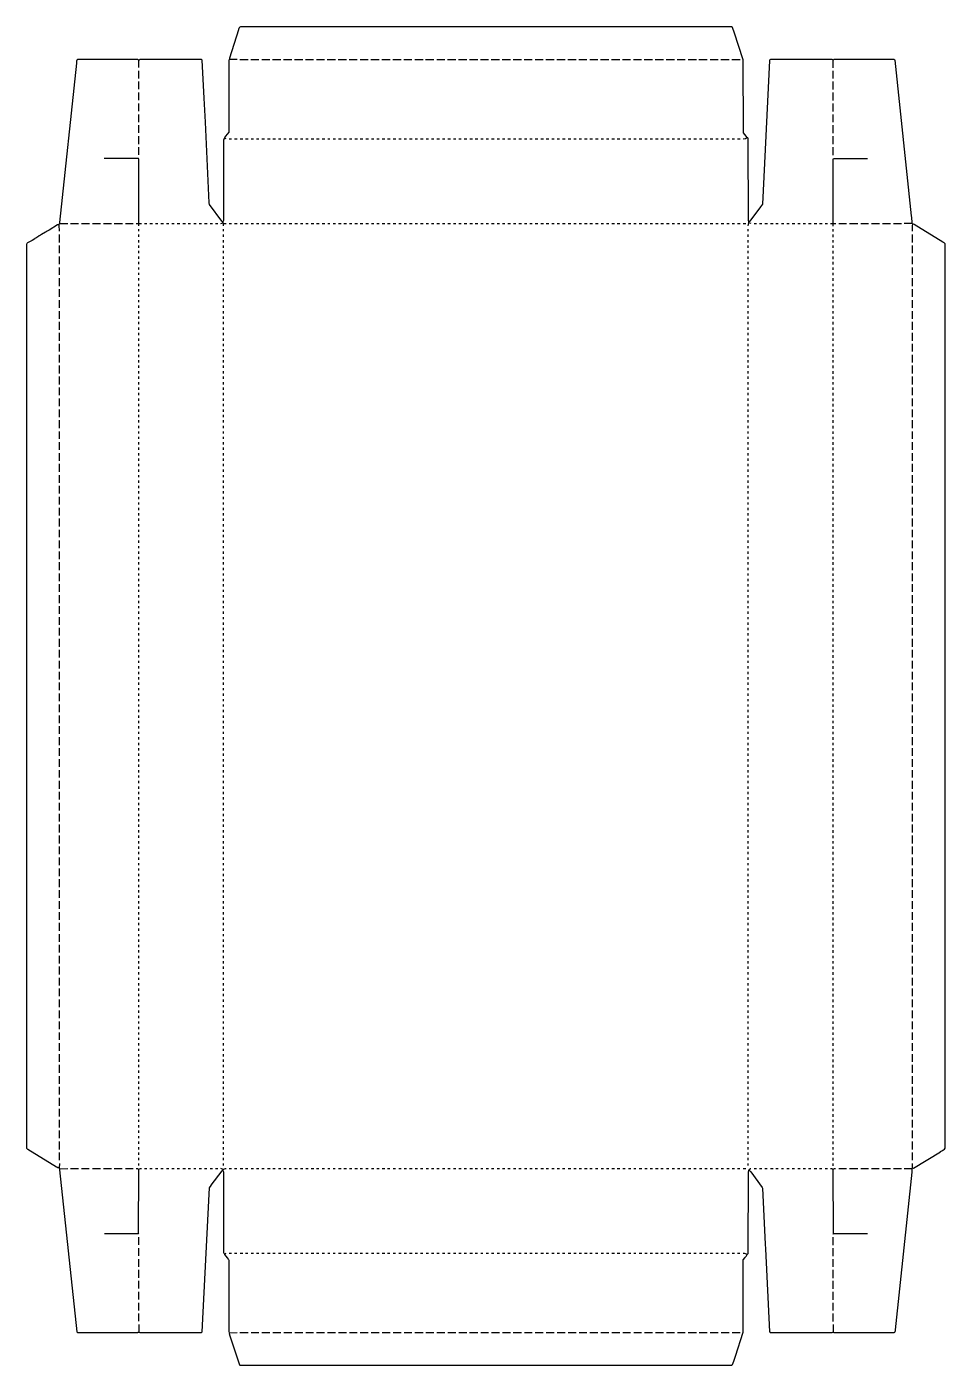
# Model space of a CAD drawing. Extents: x 810 to 8899, y 587 to 6420.
# Drawn here: x 810 to 4778, y 611 to 6397 of the extents above; entities that cross this region are included whole.
import ezdxf

# ---------------------------------------------------------------- set-up
doc = ezdxf.new("R2010")
doc.units = 0
doc.layers.get('0').update_dxf_attribs({"linetype": 'CONTINUOUS'})

msp = doc.modelspace()

# ---------------------------------------------------------------- linework, layer by layer
at = {"color": 7, "linetype": 'CONTINUOUS'}
for points in [[(3927, 5536), (3927.4, 5541.9), (3930, 5549), (3930, 5554), (3929.8, 5554.9), (3927.5, 5560), (3926.5, 5913, 0.203423), (3922, 5919), (3918.2, 5924.2), (3906.8, 5938.8), (3906, 5941), (3904.5, 6254), (3865.7, 6373.9), (3860.7, 6389.9, 0.198346), (3855, 6397), (1734, 6397, 0.339307), (1725.3, 6385.9), (1724.7, 6384.1), (1685.4, 6261.9), (1685, 6256), (1684.7, 6254.1), (1683.5, 6251), (1682.5, 5942), (1669, 5924), (1665.2, 5919.9, 0.138157), (1664, 5915, 0.07352), (1660.5, 5908), (1659.5, 5560), (1657, 5554)], [(1660, 5536), (1660, 5547), (1658, 5549), (1657, 5554), (1655, 5554), (1653, 5556), (1599.7, 5629.2), (1598.6, 5635.9), (1581.5, 5985), (1576.5, 6089), (1568, 6253), (1565, 6255), (1298, 6255), (1295, 6253), (1293, 6253), (1290, 6255), (1029, 6255, 0.193058), (1025.4, 6249), (1024.4, 6240), (952, 5551), (953, 5547)], [(4635, 5547), (4635.4, 5550.9), (4633.4, 5572), (4632.6, 5580), (4561.2, 6252.1), (4561, 6253), (4559.1, 6254.2), (4558, 6255), (4297, 6255), (4295.1, 6253.8), (4294, 6253, -0.120666), (4290, 6255), (4023, 6255, 0.261581), (4019.4, 6250.9), (3988.2, 5629.9), (3980, 5618), (3934, 5556, -0.245916), (3930, 5554)], [(950, 1464, -0.237712), (940.1, 1467.2), (938.9, 1467.8), (815, 1543), (810, 1548), (810, 5459, -0.164116), (821, 5467), (828.9, 5472.2, 0.113019), (833, 5475), (845, 5482, -0.120666), (849, 5484), (858.1, 5489.8, 0.118981), (861, 5492), (864, 5494, 0.129316), (869.1, 5496.8), (869.9, 5497.2, 0.113019), (874, 5500), (891, 5510), (892, 5511, 0.129316), (897.1, 5513.8), (897.9, 5514.2, 0.113019), (902, 5517, 0.129316), (907.1, 5519.8), (943.1, 5541.8, -0.152689), (949, 5543), (953, 5547), (987, 5547)], [(1649, 5547), (1652.1, 5547.8, -0.152689), (1658, 5549)], [(4637, 1464), (4641, 1463), (4757, 1534), (4758, 1535, 0.129316), (4763.1, 1537.8, 0.106696), (4778, 1549), (4778, 5458), (4777, 5460), (4774, 5463, -0.106157), (4768.1, 5466.2), (4643.2, 5542.2, 0.284086), (4638, 5543), (4635, 5546), (4635, 5547), (4601, 5547)], [(951, 1483), (950, 1464), (950, 1463), (953, 1460), (952, 1456), (1026, 755), (1029, 752), (1290, 752, -0.120666), (1294, 754)], [(1283, 1461, -0.225288), (1292, 1459), (1296, 1459), (1297.1, 1459.8, -0.174795), (1306, 1461)], [(1294, 787), (1294, 754, -0.120666), (1298, 752), (1565, 752), (1568.2, 755.9), (1597.5, 1350), (1599.4, 1377.9), (1606, 1388), (1607, 1390), (1654, 1452), (1655, 1453), (1657, 1453), (1658, 1457, -0.179421), (1672, 1461)], [(1657, 1453), (1657.2, 1452.1), (1659.5, 1447), (1660.5, 1099, 0.102074), (1663.8, 1092.8), (1664, 1092), (1664.6, 1089.3), (1675.2, 1075.2), (1679.8, 1069.8, -0.101582), (1682.5, 1065), (1683.5, 756, 0.09479), (1686, 751), (1685, 747), (1685.7, 744.9), (1686.3, 743.1), (1729, 612), (1731, 611), (3856, 611), (3859, 614), (3864.3, 628.9), (3871.3, 650.9), (3904.5, 754), (3905.5, 1066), (3913, 1077), (3915, 1079, 0.084061), (3922, 1089)], [(3905, 1095, -0.255372), (3921, 1089, 0.293339), (3926.5, 1094), (3927.5, 1447), (3928.2, 1448.9, 0.105047), (3930, 1454), (3930.8, 1457.6), (3937.1, 1460.8), (3938, 1461)], [(3930, 1454), (3931, 1454), (3938, 1447), (3987.6, 1378.8), (3988.3, 1377.1), (4000.5, 1135), (4001.5, 1114), (4019.4, 756), (4019.7, 754.9, 0.179961), (4023, 752), (4290, 752, -0.120666), (4294, 754)], [(4283, 1461, -0.225288), (4292, 1459), (4295, 1459), (4296.1, 1459.8, -0.169482), (4304, 1461)], [(4294, 787), (4294, 754), (4297, 752), (4558, 752, 0.25271), (4562.6, 764), (4634.6, 1446, 0.090049), (4635, 1461, 0.184026), (4637, 1464), (4636, 1483)], [(1664, 1092), (1666.1, 1092.8, -0.079845), (1672, 1095)]]:
    msp.add_lwpolyline(points, format="xyb", dxfattribs=at)
for points in [[(1294, 6221), (1294, 6253)], [(1719, 6255), (1685, 6256)], [(1730, 6255), (1766, 6255)], [(1778, 6255), (1813, 6255)], [(1825, 6255), (1860, 6255)], [(1872, 6255), (1907, 6255)], [(1919, 6255), (1955, 6255)], [(1967, 6255), (2002, 6255)], [(2014, 6255), (2049, 6255)], [(2061, 6255), (2096, 6255)], [(2108, 6255), (2144, 6255)], [(2156, 6255), (2191, 6255)], [(2203, 6255), (2238, 6255)], [(2250, 6255), (2285, 6255)], [(2297, 6255), (2333, 6255)], [(2344, 6255), (2380, 6255)], [(2392, 6255), (2427, 6255)], [(2439, 6255), (2474, 6255)], [(2486, 6255), (2522, 6255)], [(2533, 6255), (2569, 6255)], [(2581, 6255), (2616, 6255)], [(2628, 6255), (2663, 6255)], [(2675, 6255), (2711, 6255)], [(2722, 6255), (2758, 6255)], [(2770, 6255), (2805, 6255)], [(2817, 6255), (2852, 6255)], [(2864, 6255), (2900, 6255)], [(2911, 6255), (2947, 6255)], [(2959, 6255), (2994, 6255)], [(3006, 6255), (3041, 6255)], [(3053, 6255), (3088, 6255)], [(3100, 6255), (3136, 6255)], [(3148, 6255), (3183, 6255)], [(3195, 6255), (3230, 6255)], [(3242, 6255), (3277, 6255)], [(3289, 6255), (3325, 6255)], [(3336, 6255), (3372, 6255)], [(3384, 6255), (3419, 6255)], [(3431, 6255), (3466, 6255)], [(3478, 6255), (3514, 6255)], [(3525, 6255), (3561, 6255)], [(3573, 6255), (3608, 6255)], [(3620, 6255), (3655, 6255)], [(3667, 6255), (3703, 6255)], [(3714, 6255), (3750, 6255)], [(3762, 6255), (3797, 6255)], [(3809, 6255), (3844, 6255)], [(3856, 6255), (3892, 6255)], [(4294, 6220), (4294, 6253)], [(1294, 6174), (1294, 6207)], [(4294, 6173), (4294, 6207)], [(1294, 6127), (1294, 6160)], [(4294, 6126), (4294, 6160)], [(1294, 6079), (1294, 6113)], [(4294, 6078), (4294, 6113)], [(1294, 6032), (1294, 6066)], [(1294, 5985), (1294, 6018)], [(4294, 6031), (4294, 6066)], [(4294, 5984), (4294, 6018)], [(1294, 5938), (1294, 5971)], [(4294, 5937), (4294, 5971)], [(1294, 5890), (1294, 5924)], [(1672, 5913), (1664, 5915)], [(1684, 5913), (1695, 5913)], [(1708, 5913), (1719, 5913)], [(1732, 5913), (1743, 5913)], [(1755, 5913), (1766, 5913)], [(1779, 5913), (1790, 5913)], [(1803, 5913), (1813, 5913)], [(1826, 5913), (1837, 5913)], [(1850, 5913), (1861, 5913)], [(1873, 5913), (1884, 5913)], [(1897, 5913), (1908, 5913)], [(1921, 5913), (1931, 5913)], [(1944, 5913), (1955, 5913)], [(1968, 5913), (1979, 5913)], [(1992, 5913), (2002, 5913)], [(2015, 5913), (2026, 5913)], [(2039, 5913), (2050, 5913)], [(2062, 5913), (2073, 5913)], [(2086, 5913), (2097, 5913)], [(2110, 5913), (2120, 5913)], [(2133, 5913), (2144, 5913)], [(2157, 5913), (2168, 5913)], [(2180, 5913), (2191, 5913)], [(2204, 5913), (2215, 5913)], [(2228, 5913), (2239, 5913)], [(2251, 5913), (2262, 5913)], [(2275, 5913), (2286, 5913)], [(2299, 5913), (2309, 5913)], [(2322, 5913), (2333, 5913)], [(2346, 5913), (2357, 5913)], [(2369, 5913), (2380, 5913)], [(2393, 5913), (2404, 5913)], [(2417, 5913), (2427, 5913)], [(2440, 5913), (2451, 5913)], [(2464, 5913), (2475, 5913)], [(2488, 5913), (2498, 5913)], [(2511, 5913), (2522, 5913)], [(2535, 5913), (2546, 5913)], [(2558, 5913), (2569, 5913)], [(2582, 5913), (2593, 5913)], [(2606, 5913), (2616, 5913)], [(2629, 5913), (2640, 5913)], [(2653, 5913), (2664, 5913)], [(2676, 5913), (2687, 5913)], [(2700, 5913), (2711, 5913)], [(2724, 5913), (2735, 5913)], [(2747, 5913), (2758, 5913)], [(2771, 5913), (2782, 5913)], [(2795, 5913), (2805, 5913)], [(2818, 5913), (2829, 5913)], [(2842, 5913), (2853, 5913)], [(2865, 5913), (2876, 5913)], [(2889, 5913), (2900, 5913)], [(2913, 5913), (2923, 5913)], [(2936, 5913), (2947, 5913)], [(2960, 5913), (2971, 5913)], [(2984, 5913), (2994, 5913)], [(3007, 5913), (3018, 5913)], [(3031, 5913), (3042, 5913)], [(3054, 5913), (3065, 5913)], [(3078, 5913), (3089, 5913)], [(3102, 5913), (3112, 5913)], [(3125, 5913), (3136, 5913)], [(3149, 5913), (3160, 5913)], [(3173, 5913), (3183, 5913)], [(3196, 5913), (3207, 5913)], [(3220, 5913), (3231, 5913)], [(3243, 5913), (3254, 5913)], [(3267, 5913), (3278, 5913)], [(3291, 5913), (3301, 5913)], [(3314, 5913), (3325, 5913)], [(3338, 5913), (3349, 5913)], [(3361, 5913), (3372, 5913)], [(3385, 5913), (3396, 5913)], [(3409, 5913), (3420, 5913)], [(3432, 5913), (3443, 5913)], [(3456, 5913), (3467, 5913)], [(3480, 5913), (3490, 5913)], [(3503, 5913), (3514, 5913)], [(3527, 5913), (3538, 5913)], [(3550, 5913), (3561, 5913)], [(3574, 5913), (3585, 5913)], [(3598, 5913), (3608, 5913)], [(3621, 5913), (3632, 5913)], [(3645, 5913), (3656, 5913)], [(3669, 5913), (3679, 5913)], [(3692, 5913), (3703, 5913)], [(3716, 5913), (3727, 5913)], [(3739, 5913), (3750, 5913)], [(3763, 5913), (3774, 5913)], [(3787, 5913), (3797, 5913)], [(3810, 5913), (3821, 5913)], [(3834, 5913), (3845, 5913)], [(3857, 5913), (3868, 5913)], [(3881, 5913), (3892, 5913)], [(4294, 5889), (4294, 5924)], [(1294, 5843), (1294, 5877)], [(4294, 5842), (4294, 5877)], [(1294, 5536), (1294, 5547), (1293.5, 5824), (1292, 5827), (1145, 5827)], [(4294, 5535), (4294, 5547), (4294.5, 5824), (4296, 5827), (4442, 5827)], [(951, 5513), (950.5, 5539), (949, 5543)], [(951, 5465), (951, 5499)], [(999, 5547), (1034, 5547)], [(1047, 5547), (1081, 5547)], [(1094, 5547), (1128, 5547)], [(1141, 5547), (1176, 5547)], [(1188, 5547), (1223, 5547)], [(1236, 5547), (1270, 5547)], [(1283, 5547), (1294, 5547), (1306, 5547)], [(1294, 5513), (1294, 5522)], [(1294, 5489), (1294, 5499)], [(1318, 5547), (1329, 5547)], [(1342, 5547), (1353, 5547)], [(1366, 5547), (1376, 5547)], [(1389, 5547), (1400, 5547)], [(1413, 5547), (1424, 5547)], [(1436, 5547), (1447, 5547)], [(1460, 5547), (1471, 5547)], [(1484, 5547), (1495, 5547)], [(1507, 5547), (1518, 5547)], [(1531, 5547), (1542, 5547)], [(1555, 5547), (1565, 5547)], [(1578, 5547), (1589, 5547)], [(1602, 5547), (1613, 5547)], [(1625, 5547), (1636, 5547)], [(1660, 5547), (1672, 5547)], [(1660, 5513), (1660, 5522)], [(1660, 5489), (1660, 5499)], [(1684, 5547), (1695, 5547)], [(1708, 5547), (1719, 5547)], [(1732, 5547), (1743, 5547)], [(1755, 5547), (1766, 5547)], [(1779, 5547), (1790, 5547)], [(1803, 5547), (1813, 5547)], [(1826, 5547), (1837, 5547)], [(1850, 5547), (1861, 5547)], [(1873, 5547), (1884, 5547)], [(1897, 5547), (1908, 5547)], [(1921, 5547), (1931, 5547)], [(1944, 5547), (1955, 5547)], [(1968, 5547), (1979, 5547)], [(1992, 5547), (2002, 5547)], [(2015, 5547), (2026, 5547)], [(2039, 5547), (2050, 5547)], [(2062, 5547), (2073, 5547)], [(2086, 5547), (2097, 5547)], [(2110, 5547), (2120, 5547)], [(2133, 5547), (2144, 5547)], [(2157, 5547), (2168, 5547)], [(2180, 5547), (2191, 5547)], [(2204, 5547), (2215, 5547)], [(2228, 5547), (2239, 5547)], [(2251, 5547), (2262, 5547)], [(2275, 5547), (2286, 5547)], [(2299, 5547), (2309, 5547)], [(2322, 5547), (2333, 5547)], [(2346, 5547), (2357, 5547)], [(2369, 5547), (2380, 5547)], [(2393, 5547), (2404, 5547)], [(2417, 5547), (2427, 5547)], [(2440, 5547), (2451, 5547)], [(2464, 5547), (2475, 5547)], [(2488, 5547), (2498, 5547)], [(2511, 5547), (2522, 5547)], [(2535, 5547), (2546, 5547)], [(2558, 5547), (2569, 5547)], [(2582, 5547), (2593, 5547)], [(2606, 5547), (2616, 5547)], [(2629, 5547), (2640, 5547)], [(2653, 5547), (2664, 5547)], [(2676, 5547), (2687, 5547)], [(2700, 5547), (2711, 5547)], [(2724, 5547), (2735, 5547)], [(2747, 5547), (2758, 5547)], [(2771, 5547), (2782, 5547)], [(2795, 5547), (2805, 5547)], [(2818, 5547), (2829, 5547)], [(2842, 5547), (2853, 5547)], [(2865, 5547), (2876, 5547)], [(2889, 5547), (2900, 5547)], [(2913, 5547), (2923, 5547)], [(2936, 5547), (2947, 5547)], [(2960, 5547), (2971, 5547)], [(2984, 5547), (2994, 5547)], [(3007, 5547), (3018, 5547)], [(3031, 5547), (3042, 5547)], [(3054, 5547), (3065, 5547)], [(3078, 5547), (3089, 5547)], [(3102, 5547), (3112, 5547)], [(3125, 5547), (3136, 5547)], [(3149, 5547), (3160, 5547)], [(3173, 5547), (3183, 5547)], [(3196, 5547), (3207, 5547)], [(3220, 5547), (3231, 5547)], [(3243, 5547), (3254, 5547)], [(3267, 5547), (3278, 5547)], [(3291, 5547), (3301, 5547)], [(3314, 5547), (3325, 5547)], [(3338, 5547), (3349, 5547)], [(3361, 5547), (3372, 5547)], [(3385, 5547), (3396, 5547)], [(3409, 5547), (3420, 5547)], [(3432, 5547), (3443, 5547)], [(3456, 5547), (3467, 5547)], [(3480, 5547), (3490, 5547)], [(3503, 5547), (3514, 5547)], [(3527, 5547), (3538, 5547)], [(3550, 5547), (3561, 5547)], [(3574, 5547), (3585, 5547)], [(3598, 5547), (3608, 5547)], [(3621, 5547), (3632, 5547)], [(3645, 5547), (3656, 5547)], [(3669, 5547), (3679, 5547)], [(3692, 5547), (3703, 5547)], [(3716, 5547), (3727, 5547)], [(3739, 5547), (3750, 5547)], [(3763, 5547), (3774, 5547)], [(3787, 5547), (3797, 5547)], [(3810, 5547), (3821, 5547)], [(3834, 5547), (3845, 5547)], [(3857, 5547), (3868, 5547)], [(3881, 5547), (3892, 5547)], [(3905, 5547), (3916, 5547)], [(3927, 5513), (3927, 5522)], [(3927, 5489), (3927, 5499)], [(3939, 5547), (3930, 5549)], [(3952, 5547), (3963, 5547)], [(3976, 5547), (3986, 5547)], [(3999, 5547), (4010, 5547)], [(4023, 5547), (4034, 5547)], [(4046, 5547), (4057, 5547)], [(4070, 5547), (4081, 5547)], [(4094, 5547), (4104, 5547)], [(4117, 5547), (4128, 5547)], [(4141, 5547), (4152, 5547)], [(4165, 5547), (4175, 5547)], [(4188, 5547), (4199, 5547)], [(4212, 5547), (4223, 5547)], [(4235, 5547), (4246, 5547)], [(4259, 5547), (4270, 5547)], [(4283, 5547), (4294, 5547), (4305, 5547)], [(4294, 5512), (4294, 5522)], [(4294, 5488), (4294, 5499)], [(4318, 5547), (4352, 5547)], [(4365, 5547), (4400, 5547)], [(4413, 5547), (4447, 5547)], [(4460, 5547), (4494, 5547)], [(4507, 5547), (4541, 5547)], [(4554, 5547), (4589, 5547)], [(4636, 5513), (4636.5, 5538), (4638, 5543)], [(4636, 5465), (4636, 5499)], [(951, 5418), (951, 5452)], [(1294, 5465), (1294, 5475)], [(1294, 5442), (1294, 5452)], [(1660, 5465), (1660, 5475)], [(1660, 5442), (1660, 5452)], [(3927, 5465), (3927, 5475)], [(3927, 5442), (3927, 5452)], [(4294, 5464), (4294, 5475)], [(4294, 5441), (4294, 5452)], [(4636, 5418), (4636, 5452)], [(951, 5371), (951, 5404)], [(1294, 5418), (1294, 5428)], [(1294, 5394), (1294, 5404)], [(1294, 5371), (1294, 5381)], [(1660, 5418), (1660, 5428)], [(1660, 5394), (1660, 5404)], [(1660, 5371), (1660, 5381)], [(3927, 5418), (3927, 5428)], [(3927, 5394), (3927, 5404)], [(3927, 5371), (3927, 5381)], [(4294, 5417), (4294, 5428)], [(4294, 5393), (4294, 5404)], [(4294, 5370), (4294, 5381)], [(4636, 5371), (4636, 5404)], [(951, 5324), (951, 5357)], [(1294, 5347), (1294, 5357)], [(1294, 5324), (1294, 5333)], [(1660, 5347), (1660, 5357)], [(1660, 5324), (1660, 5333)], [(3927, 5347), (3927, 5357)], [(3927, 5324), (3927, 5333)], [(4294, 5346), (4294, 5357)], [(4294, 5323), (4294, 5333)], [(4636, 5324), (4636, 5357)], [(951, 5276), (951, 5310)], [(1294, 5300), (1294, 5310)], [(1294, 5276), (1294, 5286)], [(1660, 5300), (1660, 5310)], [(1660, 5276), (1660, 5286)], [(3927, 5300), (3927, 5310)], [(3927, 5276), (3927, 5286)], [(4294, 5299), (4294, 5310)], [(4294, 5275), (4294, 5286)], [(4636, 5276), (4636, 5310)], [(951, 5229), (951, 5263)], [(951, 5182), (951, 5215)], [(1294, 5253), (1294, 5263)], [(1294, 5229), (1294, 5239)], [(1294, 5206), (1294, 5215)], [(1660, 5253), (1660, 5263)], [(1660, 5229), (1660, 5239)], [(1660, 5206), (1660, 5215)], [(3927, 5253), (3927, 5263)], [(3927, 5229), (3927, 5239)], [(3927, 5206), (3927, 5215)], [(4294, 5252), (4294, 5263)], [(4294, 5228), (4294, 5239)], [(4294, 5205), (4294, 5215)], [(4636, 5229), (4636, 5263)], [(4636, 5182), (4636, 5215)], [(951, 5135), (951, 5168)], [(1294, 5182), (1294, 5192)], [(1294, 5158), (1294, 5168)], [(1660, 5182), (1660, 5192)], [(1660, 5158), (1660, 5168)], [(3927, 5182), (3927, 5192)], [(3927, 5158), (3927, 5168)], [(4294, 5181), (4294, 5192)], [(4294, 5157), (4294, 5168)], [(4636, 5135), (4636, 5168)], [(951, 5087), (951, 5121)], [(1294, 5135), (1294, 5144)], [(1294, 5111), (1294, 5121)], [(1294, 5087), (1294, 5097)], [(1660, 5135), (1660, 5144)], [(1660, 5111), (1660, 5121)], [(1660, 5087), (1660, 5097)], [(3927, 5135), (3927, 5144)], [(3927, 5111), (3927, 5121)], [(3927, 5087), (3927, 5097)], [(4294, 5134), (4294, 5144)], [(4294, 5110), (4294, 5121)], [(4294, 5086), (4294, 5097)], [(4636, 5087), (4636, 5121)], [(951, 5040), (951, 5074)], [(1294, 5064), (1294, 5074)], [(1294, 5040), (1294, 5050)], [(1660, 5064), (1660, 5074)], [(1660, 5040), (1660, 5050)], [(3927, 5064), (3927, 5074)], [(3927, 5040), (3927, 5050)], [(4294, 5063), (4294, 5074)], [(4294, 5039), (4294, 5050)], [(4636, 5040), (4636, 5074)], [(951, 4993), (951, 5026)], [(951, 4946), (951, 4979)], [(1294, 5017), (1294, 5026)], [(1294, 4993), (1294, 5003)], [(1294, 4969), (1294, 4979)], [(1660, 5017), (1660, 5026)], [(1660, 4993), (1660, 5003)], [(1660, 4969), (1660, 4979)], [(3927, 5017), (3927, 5026)], [(3927, 4993), (3927, 5003)], [(3927, 4969), (3927, 4979)], [(4294, 5016), (4294, 5026)], [(4294, 4992), (4294, 5003)], [(4294, 4968), (4294, 4979)], [(4636, 4993), (4636, 5026)], [(4636, 4946), (4636, 4979)], [(951, 4898), (951, 4932)], [(1294, 4946), (1294, 4956)], [(1294, 4922), (1294, 4932)], [(1660, 4946), (1660, 4956)], [(1660, 4922), (1660, 4932)], [(3927, 4946), (3927, 4956)], [(3927, 4922), (3927, 4932)], [(4294, 4945), (4294, 4956)], [(4294, 4921), (4294, 4932)], [(4636, 4898), (4636, 4932)], [(951, 4851), (951, 4885)], [(1294, 4898), (1294, 4908)], [(1294, 4875), (1294, 4885)], [(1294, 4851), (1294, 4861)], [(1660, 4898), (1660, 4908)], [(1660, 4875), (1660, 4885)], [(1660, 4851), (1660, 4861)], [(3927, 4898), (3927, 4908)], [(3927, 4875), (3927, 4885)], [(3927, 4851), (3927, 4861)], [(4294, 4897), (4294, 4908)], [(4294, 4874), (4294, 4885)], [(4294, 4850), (4294, 4861)], [(4636, 4851), (4636, 4885)], [(951, 4804), (951, 4837)], [(1294, 4828), (1294, 4837)], [(1294, 4804), (1294, 4814)], [(1660, 4828), (1660, 4837)], [(1660, 4804), (1660, 4814)], [(3927, 4828), (3927, 4837)], [(3927, 4804), (3927, 4814)], [(4294, 4827), (4294, 4837)], [(4294, 4803), (4294, 4814)], [(4636, 4804), (4636, 4837)], [(951, 4757), (951, 4790)], [(1294, 4780), (1294, 4790)], [(1294, 4757), (1294, 4767)], [(1660, 4780), (1660, 4790)], [(1660, 4757), (1660, 4767)], [(3927, 4780), (3927, 4790)], [(3927, 4757), (3927, 4767)], [(4294, 4779), (4294, 4790)], [(4294, 4756), (4294, 4767)], [(4636, 4757), (4636, 4790)], [(951, 4710), (951, 4743)], [(951, 4662), (951, 4696)], [(1294, 4733), (1294, 4743)], [(1294, 4710), (1294, 4719)], [(1294, 4686), (1294, 4696)], [(1660, 4733), (1660, 4743)], [(1660, 4710), (1660, 4719)], [(1660, 4686), (1660, 4696)], [(3927, 4733), (3927, 4743)], [(3927, 4710), (3927, 4719)], [(3927, 4686), (3927, 4696)], [(4294, 4732), (4294, 4743)], [(4294, 4709), (4294, 4719)], [(4294, 4685), (4294, 4696)], [(4636, 4710), (4636, 4743)], [(4636, 4662), (4636, 4696)], [(951, 4615), (951, 4648)], [(1294, 4662), (1294, 4672)], [(1294, 4639), (1294, 4648)], [(1660, 4662), (1660, 4672)], [(1660, 4639), (1660, 4648)], [(3927, 4662), (3927, 4672)], [(3927, 4639), (3927, 4648)], [(4294, 4661), (4294, 4672)], [(4294, 4638), (4294, 4648)], [(4636, 4615), (4636, 4648)], [(951, 4568), (951, 4601)], [(1294, 4615), (1294, 4625)], [(1294, 4591), (1294, 4601)], [(1294, 4568), (1294, 4578)], [(1660, 4615), (1660, 4625)], [(1660, 4591), (1660, 4601)], [(1660, 4568), (1660, 4578)], [(3927, 4615), (3927, 4625)], [(3927, 4591), (3927, 4601)], [(3927, 4568), (3927, 4578)], [(4294, 4614), (4294, 4625)], [(4294, 4590), (4294, 4601)], [(4294, 4567), (4294, 4578)], [(4636, 4568), (4636, 4601)], [(951, 4521), (951, 4554)], [(1294, 4544), (1294, 4554)], [(1294, 4521), (1294, 4530)], [(1660, 4544), (1660, 4554)], [(1660, 4521), (1660, 4530)], [(3927, 4544), (3927, 4554)], [(3927, 4521), (3927, 4530)], [(4294, 4543), (4294, 4554)], [(4294, 4520), (4294, 4530)], [(4636, 4521), (4636, 4554)], [(951, 4473), (951, 4507)], [(951, 4426), (951, 4459)], [(1294, 4497), (1294, 4507)], [(1294, 4473), (1294, 4483)], [(1294, 4450), (1294, 4459)], [(1660, 4497), (1660, 4507)], [(1660, 4473), (1660, 4483)], [(1660, 4450), (1660, 4459)], [(3927, 4497), (3927, 4507)], [(3927, 4473), (3927, 4483)], [(3927, 4450), (3927, 4459)], [(4294, 4496), (4294, 4507)], [(4294, 4472), (4294, 4483)], [(4294, 4449), (4294, 4459)], [(4636, 4473), (4636, 4507)], [(4636, 4426), (4636, 4459)], [(951, 4379), (951, 4412)], [(1294, 4426), (1294, 4436)], [(1294, 4402), (1294, 4412)], [(1660, 4426), (1660, 4436)], [(1660, 4402), (1660, 4412)], [(3927, 4426), (3927, 4436)], [(3927, 4402), (3927, 4412)], [(4294, 4425), (4294, 4436)], [(4294, 4401), (4294, 4412)], [(4636, 4379), (4636, 4412)], [(951, 4332), (951, 4365)], [(1294, 4379), (1294, 4389)], [(1294, 4355), (1294, 4365)], [(1294, 4332), (1294, 4341)], [(1660, 4379), (1660, 4389)], [(1660, 4355), (1660, 4365)], [(1660, 4332), (1660, 4341)], [(3927, 4379), (3927, 4389)], [(3927, 4355), (3927, 4365)], [(3927, 4332), (3927, 4341)], [(4294, 4378), (4294, 4389)], [(4294, 4354), (4294, 4365)], [(4294, 4331), (4294, 4341)], [(4636, 4332), (4636, 4365)], [(951, 4284), (951, 4318)], [(1294, 4308), (1294, 4318)], [(1294, 4284), (1294, 4294)], [(1660, 4308), (1660, 4318)], [(1660, 4284), (1660, 4294)], [(3927, 4308), (3927, 4318)], [(3927, 4284), (3927, 4294)], [(4294, 4307), (4294, 4318)], [(4294, 4283), (4294, 4294)], [(4636, 4284), (4636, 4318)], [(951, 4237), (951, 4271)], [(1294, 4261), (1294, 4271)], [(1294, 4237), (1294, 4247)], [(1660, 4261), (1660, 4271)], [(1660, 4237), (1660, 4247)], [(3927, 4261), (3927, 4271)], [(3927, 4237), (3927, 4247)], [(4294, 4260), (4294, 4271)], [(4294, 4236), (4294, 4247)], [(4636, 4237), (4636, 4271)], [(951, 4190), (951, 4223)], [(951, 4143), (951, 4176)], [(1294, 4213), (1294, 4223)], [(1294, 4190), (1294, 4200)], [(1294, 4166), (1294, 4176)], [(1660, 4213), (1660, 4223)], [(1660, 4190), (1660, 4200)], [(1660, 4166), (1660, 4176)], [(3927, 4213), (3927, 4223)], [(3927, 4190), (3927, 4200)], [(3927, 4166), (3927, 4176)], [(4294, 4212), (4294, 4223)], [(4294, 4189), (4294, 4200)], [(4294, 4165), (4294, 4176)], [(4636, 4190), (4636, 4223)], [(4636, 4143), (4636, 4176)], [(951, 4095), (951, 4129)], [(1294, 4143), (1294, 4152)], [(1294, 4119), (1294, 4129)], [(1660, 4143), (1660, 4152)], [(1660, 4119), (1660, 4129)], [(3927, 4143), (3927, 4152)], [(3927, 4119), (3927, 4129)], [(4294, 4142), (4294, 4152)], [(4294, 4118), (4294, 4129)], [(4636, 4095), (4636, 4129)], [(951, 4048), (951, 4082)], [(1294, 4095), (1294, 4105)], [(1294, 4072), (1294, 4082)], [(1294, 4048), (1294, 4058)], [(1660, 4095), (1660, 4105)], [(1660, 4072), (1660, 4082)], [(1660, 4048), (1660, 4058)], [(3927, 4095), (3927, 4105)], [(3927, 4072), (3927, 4082)], [(3927, 4048), (3927, 4058)], [(4294, 4094), (4294, 4105)], [(4294, 4071), (4294, 4082)], [(4294, 4047), (4294, 4058)], [(4636, 4048), (4636, 4082)], [(951, 4001), (951, 4034)], [(1294, 4025), (1294, 4034)], [(1294, 4001), (1294, 4011)], [(1660, 4025), (1660, 4034)], [(1660, 4001), (1660, 4011)], [(3927, 4025), (3927, 4034)], [(3927, 4001), (3927, 4011)], [(4294, 4024), (4294, 4034)], [(4294, 4000), (4294, 4011)], [(4636, 4001), (4636, 4034)], [(951, 3954), (951, 3987)], [(951, 3906), (951, 3940)], [(1294, 3977), (1294, 3987)], [(1294, 3954), (1294, 3963)], [(1294, 3930), (1294, 3940)], [(1660, 3977), (1660, 3987)], [(1660, 3954), (1660, 3963)], [(1660, 3930), (1660, 3940)], [(3927, 3977), (3927, 3987)], [(3927, 3954), (3927, 3963)], [(3927, 3930), (3927, 3940)], [(4294, 3976), (4294, 3987)], [(4294, 3953), (4294, 3963)], [(4294, 3929), (4294, 3940)], [(4636, 3954), (4636, 3987)], [(4636, 3906), (4636, 3940)], [(951, 3859), (951, 3893)], [(1294, 3906), (1294, 3916)], [(1294, 3883), (1294, 3893)], [(1660, 3906), (1660, 3916)], [(1660, 3883), (1660, 3893)], [(3927, 3906), (3927, 3916)], [(3927, 3883), (3927, 3893)], [(4294, 3905), (4294, 3916)], [(4294, 3882), (4294, 3893)], [(4636, 3859), (4636, 3893)], [(951, 3812), (951, 3845)], [(1294, 3859), (1294, 3869)], [(1294, 3836), (1294, 3845)], [(1294, 3812), (1294, 3822)], [(1660, 3859), (1660, 3869)], [(1660, 3836), (1660, 3845)], [(1660, 3812), (1660, 3822)], [(3927, 3859), (3927, 3869)], [(3927, 3836), (3927, 3845)], [(3927, 3812), (3927, 3822)], [(4294, 3858), (4294, 3869)], [(4294, 3835), (4294, 3845)], [(4294, 3811), (4294, 3822)], [(4636, 3812), (4636, 3845)], [(951, 3765), (951, 3798)], [(1294, 3788), (1294, 3798)], [(1294, 3765), (1294, 3775)], [(1660, 3788), (1660, 3798)], [(1660, 3765), (1660, 3775)], [(3927, 3788), (3927, 3798)], [(3927, 3765), (3927, 3775)], [(4294, 3787), (4294, 3798)], [(4294, 3764), (4294, 3775)], [(4636, 3765), (4636, 3798)], [(951, 3717), (951, 3751)], [(951, 3670), (951, 3704)], [(1294, 3741), (1294, 3751)], [(1294, 3717), (1294, 3727)], [(1294, 3694), (1294, 3704)], [(1660, 3741), (1660, 3751)], [(1660, 3717), (1660, 3727)], [(1660, 3694), (1660, 3704)], [(3927, 3741), (3927, 3751)], [(3927, 3717), (3927, 3727)], [(3927, 3694), (3927, 3704)], [(4294, 3740), (4294, 3751)], [(4294, 3716), (4294, 3727)], [(4294, 3693), (4294, 3704)], [(4636, 3717), (4636, 3751)], [(4636, 3670), (4636, 3704)], [(951, 3623), (951, 3656)], [(1294, 3670), (1294, 3680)], [(1294, 3647), (1294, 3656)], [(1660, 3670), (1660, 3680)], [(1660, 3647), (1660, 3656)], [(3927, 3670), (3927, 3680)], [(3927, 3647), (3927, 3656)], [(4294, 3669), (4294, 3680)], [(4294, 3646), (4294, 3656)], [(4636, 3623), (4636, 3656)], [(951, 3576), (951, 3609)], [(1294, 3623), (1294, 3633)], [(1294, 3599), (1294, 3609)], [(1660, 3623), (1660, 3633)], [(1660, 3599), (1660, 3609)], [(3927, 3623), (3927, 3633)], [(3927, 3599), (3927, 3609)], [(4294, 3622), (4294, 3633)], [(4294, 3598), (4294, 3609)], [(4636, 3576), (4636, 3609)], [(951, 3529), (951, 3562)], [(1294, 3576), (1294, 3586)], [(1294, 3552), (1294, 3562)], [(1294, 3529), (1294, 3538)], [(1660, 3576), (1660, 3586)], [(1660, 3552), (1660, 3562)], [(1660, 3529), (1660, 3538)], [(3927, 3576), (3927, 3586)], [(3927, 3552), (3927, 3562)], [(3927, 3529), (3927, 3538)], [(4294, 3575), (4294, 3586)], [(4294, 3551), (4294, 3562)], [(4294, 3528), (4294, 3538)], [(4636, 3529), (4636, 3562)], [(951, 3481), (951, 3515)], [(1294, 3505), (1294, 3515)], [(1294, 3481), (1294, 3491)], [(1660, 3505), (1660, 3515)], [(1660, 3481), (1660, 3491)], [(3927, 3505), (3927, 3515)], [(3927, 3481), (3927, 3491)], [(4294, 3504), (4294, 3515)], [(4294, 3480), (4294, 3491)], [(4636, 3481), (4636, 3515)], [(951, 3434), (951, 3467)], [(951, 3387), (951, 3420)], [(1294, 3458), (1294, 3467)], [(1294, 3434), (1294, 3444)], [(1294, 3410), (1294, 3420)], [(1660, 3458), (1660, 3467)], [(1660, 3434), (1660, 3444)], [(1660, 3410), (1660, 3420)], [(3927, 3458), (3927, 3467)], [(3927, 3434), (3927, 3444)], [(3927, 3410), (3927, 3420)], [(4294, 3457), (4294, 3467)], [(4294, 3433), (4294, 3444)], [(4294, 3409), (4294, 3420)], [(4636, 3434), (4636, 3467)], [(4636, 3387), (4636, 3420)], [(951, 3340), (951, 3373)], [(1294, 3387), (1294, 3397)], [(1294, 3363), (1294, 3373)], [(1660, 3387), (1660, 3397)], [(1660, 3363), (1660, 3373)], [(3927, 3387), (3927, 3397)], [(3927, 3363), (3927, 3373)], [(4294, 3386), (4294, 3397)], [(4294, 3362), (4294, 3373)], [(4636, 3340), (4636, 3373)], [(951, 3292), (951, 3326)], [(1294, 3340), (1294, 3349)], [(1294, 3316), (1294, 3326)], [(1294, 3292), (1294, 3302)], [(1660, 3340), (1660, 3349)], [(1660, 3316), (1660, 3326)], [(1660, 3292), (1660, 3302)], [(3927, 3340), (3927, 3349)], [(3927, 3316), (3927, 3326)], [(3927, 3292), (3927, 3302)], [(4294, 3339), (4294, 3349)], [(4294, 3315), (4294, 3326)], [(4294, 3291), (4294, 3302)], [(4636, 3292), (4636, 3326)], [(951, 3245), (951, 3278)], [(1294, 3269), (1294, 3278)], [(1294, 3245), (1294, 3255)], [(1660, 3269), (1660, 3278)], [(1660, 3245), (1660, 3255)], [(3927, 3269), (3927, 3278)], [(3927, 3245), (3927, 3255)], [(4294, 3268), (4294, 3278)], [(4294, 3244), (4294, 3255)], [(4636, 3245), (4636, 3278)], [(951, 3198), (951, 3231)], [(951, 3151), (951, 3184)], [(1294, 3221), (1294, 3231)], [(1294, 3198), (1294, 3208)], [(1294, 3174), (1294, 3184)], [(1660, 3221), (1660, 3231)], [(1660, 3198), (1660, 3208)], [(1660, 3174), (1660, 3184)], [(3927, 3221), (3927, 3231)], [(3927, 3198), (3927, 3208)], [(3927, 3174), (3927, 3184)], [(4294, 3220), (4294, 3231)], [(4294, 3197), (4294, 3208)], [(4294, 3173), (4294, 3184)], [(4636, 3198), (4636, 3231)], [(4636, 3151), (4636, 3184)], [(951, 3103), (951, 3137)], [(1294, 3151), (1294, 3160)], [(1294, 3127), (1294, 3137)], [(1660, 3151), (1660, 3160)], [(1660, 3127), (1660, 3137)], [(3927, 3151), (3927, 3160)], [(3927, 3127), (3927, 3137)], [(4294, 3150), (4294, 3160)], [(4294, 3126), (4294, 3137)], [(4636, 3103), (4636, 3137)], [(951, 3056), (951, 3090)], [(1294, 3103), (1294, 3113)], [(1294, 3080), (1294, 3090)], [(1660, 3103), (1660, 3113)], [(1660, 3080), (1660, 3090)], [(3927, 3103), (3927, 3113)], [(3927, 3080), (3927, 3090)], [(4294, 3102), (4294, 3113)], [(4294, 3079), (4294, 3090)], [(4636, 3056), (4636, 3090)], [(951, 3009), (951, 3042)], [(1294, 3056), (1294, 3066)], [(1294, 3032), (1294, 3042)], [(1294, 3009), (1294, 3019)], [(1660, 3056), (1660, 3066)], [(1660, 3032), (1660, 3042)], [(1660, 3009), (1660, 3019)], [(3927, 3056), (3927, 3066)], [(3927, 3032), (3927, 3042)], [(3927, 3009), (3927, 3019)], [(4294, 3055), (4294, 3066)], [(4294, 3031), (4294, 3042)], [(4294, 3008), (4294, 3019)], [(4636, 3009), (4636, 3042)], [(951, 2962), (951, 2995)], [(1294, 2985), (1294, 2995)], [(1294, 2962), (1294, 2971)], [(1660, 2985), (1660, 2995)], [(1660, 2962), (1660, 2971)], [(3927, 2985), (3927, 2995)], [(3927, 2962), (3927, 2971)], [(4294, 2984), (4294, 2995)], [(4294, 2961), (4294, 2971)], [(4636, 2962), (4636, 2995)], [(951, 2914), (951, 2948)], [(951, 2867), (951, 2901)], [(1294, 2938), (1294, 2948)], [(1294, 2914), (1294, 2924)], [(1294, 2891), (1294, 2901)], [(1660, 2938), (1660, 2948)], [(1660, 2914), (1660, 2924)], [(1660, 2891), (1660, 2901)], [(3927, 2938), (3927, 2948)], [(3927, 2914), (3927, 2924)], [(3927, 2891), (3927, 2901)], [(4294, 2937), (4294, 2948)], [(4294, 2913), (4294, 2924)], [(4294, 2890), (4294, 2901)], [(4636, 2914), (4636, 2948)], [(4636, 2867), (4636, 2901)], [(951, 2820), (951, 2853)], [(1294, 2867), (1294, 2877)], [(1294, 2844), (1294, 2853)], [(1660, 2867), (1660, 2877)], [(1660, 2844), (1660, 2853)], [(3927, 2867), (3927, 2877)], [(3927, 2844), (3927, 2853)], [(4294, 2866), (4294, 2877)], [(4294, 2843), (4294, 2853)], [(4636, 2820), (4636, 2853)], [(951, 2773), (951, 2806)], [(1294, 2820), (1294, 2830)], [(1294, 2796), (1294, 2806)], [(1294, 2773), (1294, 2782)], [(1660, 2820), (1660, 2830)], [(1660, 2796), (1660, 2806)], [(1660, 2773), (1660, 2782)], [(3927, 2820), (3927, 2830)], [(3927, 2796), (3927, 2806)], [(3927, 2773), (3927, 2782)], [(4294, 2819), (4294, 2830)], [(4294, 2795), (4294, 2806)], [(4294, 2772), (4294, 2782)], [(4636, 2773), (4636, 2806)], [(951, 2725), (951, 2759)], [(1294, 2749), (1294, 2759)], [(1294, 2725), (1294, 2735)], [(1660, 2749), (1660, 2759)], [(1660, 2725), (1660, 2735)], [(3927, 2749), (3927, 2759)], [(3927, 2725), (3927, 2735)], [(4294, 2748), (4294, 2759)], [(4294, 2724), (4294, 2735)], [(4636, 2725), (4636, 2759)], [(951, 2678), (951, 2712)], [(951, 2631), (951, 2664)], [(1294, 2702), (1294, 2712)], [(1294, 2678), (1294, 2688)], [(1294, 2655), (1294, 2664)], [(1660, 2702), (1660, 2712)], [(1660, 2678), (1660, 2688)], [(1660, 2655), (1660, 2664)], [(3927, 2702), (3927, 2712)], [(3927, 2678), (3927, 2688)], [(3927, 2655), (3927, 2664)], [(4294, 2701), (4294, 2712)], [(4294, 2677), (4294, 2688)], [(4294, 2654), (4294, 2664)], [(4636, 2678), (4636, 2712)], [(4636, 2631), (4636, 2664)], [(951, 2584), (951, 2617)], [(1294, 2631), (1294, 2641)], [(1294, 2607), (1294, 2617)], [(1660, 2631), (1660, 2641)], [(1660, 2607), (1660, 2617)], [(3927, 2631), (3927, 2641)], [(3927, 2607), (3927, 2617)], [(4294, 2630), (4294, 2641)], [(4294, 2606), (4294, 2617)], [(4636, 2584), (4636, 2617)], [(951, 2536), (951, 2570)], [(1294, 2584), (1294, 2594)], [(1294, 2560), (1294, 2570)], [(1294, 2536), (1294, 2546)], [(1660, 2584), (1660, 2594)], [(1660, 2560), (1660, 2570)], [(1660, 2536), (1660, 2546)], [(3927, 2584), (3927, 2594)], [(3927, 2560), (3927, 2570)], [(3927, 2536), (3927, 2546)], [(4294, 2583), (4294, 2594)], [(4294, 2559), (4294, 2570)], [(4294, 2535), (4294, 2546)], [(4636, 2536), (4636, 2570)], [(951, 2489), (951, 2523)], [(1294, 2513), (1294, 2523)], [(1294, 2489), (1294, 2499)], [(1660, 2513), (1660, 2523)], [(1660, 2489), (1660, 2499)], [(3927, 2513), (3927, 2523)], [(3927, 2489), (3927, 2499)], [(4294, 2512), (4294, 2523)], [(4294, 2488), (4294, 2499)], [(4636, 2489), (4636, 2523)], [(951, 2442), (951, 2475)], [(1294, 2466), (1294, 2475)], [(1294, 2442), (1294, 2452)], [(1660, 2466), (1660, 2475)], [(1660, 2442), (1660, 2452)], [(3927, 2466), (3927, 2475)], [(3927, 2442), (3927, 2452)], [(4294, 2465), (4294, 2475)], [(4294, 2441), (4294, 2452)], [(4636, 2442), (4636, 2475)], [(951, 2395), (951, 2428)], [(951, 2348), (951, 2381)], [(1294, 2418), (1294, 2428)], [(1294, 2395), (1294, 2405)], [(1294, 2371), (1294, 2381)], [(1660, 2418), (1660, 2428)], [(1660, 2395), (1660, 2405)], [(1660, 2371), (1660, 2381)], [(3927, 2418), (3927, 2428)], [(3927, 2395), (3927, 2405)], [(3927, 2371), (3927, 2381)], [(4294, 2417), (4294, 2428)], [(4294, 2394), (4294, 2405)], [(4294, 2370), (4294, 2381)], [(4636, 2395), (4636, 2428)], [(4636, 2348), (4636, 2381)], [(951, 2300), (951, 2334)], [(1294, 2348), (1294, 2357)], [(1294, 2324), (1294, 2334)], [(1660, 2348), (1660, 2357)], [(1660, 2324), (1660, 2334)], [(3927, 2348), (3927, 2357)], [(3927, 2324), (3927, 2334)], [(4294, 2347), (4294, 2357)], [(4294, 2323), (4294, 2334)], [(4636, 2300), (4636, 2334)], [(951, 2253), (951, 2286)], [(1294, 2300), (1294, 2310)], [(1294, 2277), (1294, 2286)], [(1294, 2253), (1294, 2263)], [(1660, 2300), (1660, 2310)], [(1660, 2277), (1660, 2286)], [(1660, 2253), (1660, 2263)], [(3927, 2300), (3927, 2310)], [(3927, 2277), (3927, 2286)], [(3927, 2253), (3927, 2263)], [(4294, 2299), (4294, 2310)], [(4294, 2276), (4294, 2286)], [(4294, 2252), (4294, 2263)], [(4636, 2253), (4636, 2286)], [(951, 2206), (951, 2239)], [(1294, 2229), (1294, 2239)], [(1294, 2206), (1294, 2216)], [(1660, 2229), (1660, 2239)], [(1660, 2206), (1660, 2216)], [(3927, 2229), (3927, 2239)], [(3927, 2206), (3927, 2216)], [(4294, 2228), (4294, 2239)], [(4294, 2205), (4294, 2216)], [(4636, 2206), (4636, 2239)], [(951, 2159), (951, 2192)], [(951, 2111), (951, 2145)], [(1294, 2182), (1294, 2192)], [(1294, 2159), (1294, 2168)], [(1294, 2135), (1294, 2145)], [(1660, 2182), (1660, 2192)], [(1660, 2159), (1660, 2168)], [(1660, 2135), (1660, 2145)], [(3927, 2182), (3927, 2192)], [(3927, 2159), (3927, 2168)], [(3927, 2135), (3927, 2145)], [(4294, 2181), (4294, 2192)], [(4294, 2158), (4294, 2168)], [(4294, 2134), (4294, 2145)], [(4636, 2159), (4636, 2192)], [(4636, 2111), (4636, 2145)], [(951, 2064), (951, 2097)], [(1294, 2111), (1294, 2121)], [(1294, 2088), (1294, 2097)], [(1660, 2111), (1660, 2121)], [(1660, 2088), (1660, 2097)], [(3927, 2111), (3927, 2121)], [(3927, 2088), (3927, 2097)], [(4294, 2110), (4294, 2121)], [(4294, 2087), (4294, 2097)], [(4636, 2064), (4636, 2097)], [(951, 2017), (951, 2050)], [(1294, 2064), (1294, 2074)], [(1294, 2040), (1294, 2050)], [(1294, 2017), (1294, 2027)], [(1660, 2064), (1660, 2074)], [(1660, 2040), (1660, 2050)], [(1660, 2017), (1660, 2027)], [(3927, 2064), (3927, 2074)], [(3927, 2040), (3927, 2050)], [(3927, 2017), (3927, 2027)], [(4294, 2063), (4294, 2074)], [(4294, 2039), (4294, 2050)], [(4294, 2016), (4294, 2027)], [(4636, 2017), (4636, 2050)], [(951, 1970), (951, 2003)], [(1294, 1993), (1294, 2003)], [(1294, 1970), (1294, 1979)], [(1660, 1993), (1660, 2003)], [(1660, 1970), (1660, 1979)], [(3927, 1993), (3927, 2003)], [(3927, 1970), (3927, 1979)], [(4294, 1992), (4294, 2003)], [(4294, 1969), (4294, 1979)], [(4636, 1970), (4636, 2003)], [(951, 1922), (951, 1956)], [(1294, 1946), (1294, 1956)], [(1294, 1922), (1294, 1932)], [(1660, 1946), (1660, 1956)], [(1660, 1922), (1660, 1932)], [(3927, 1946), (3927, 1956)], [(3927, 1922), (3927, 1932)], [(4294, 1945), (4294, 1956)], [(4294, 1921), (4294, 1932)], [(4636, 1922), (4636, 1956)], [(951, 1875), (951, 1909)], [(951, 1828), (951, 1861)], [(1294, 1899), (1294, 1909)], [(1294, 1875), (1294, 1885)], [(1294, 1851), (1294, 1861)], [(1660, 1899), (1660, 1909)], [(1660, 1875), (1660, 1885)], [(1660, 1851), (1660, 1861)], [(3927, 1899), (3927, 1909)], [(3927, 1875), (3927, 1885)], [(3927, 1851), (3927, 1861)], [(4294, 1898), (4294, 1909)], [(4294, 1874), (4294, 1885)], [(4294, 1850), (4294, 1861)], [(4636, 1875), (4636, 1909)], [(4636, 1828), (4636, 1861)], [(951, 1781), (951, 1814)], [(1294, 1828), (1294, 1838)], [(1294, 1804), (1294, 1814)], [(1660, 1828), (1660, 1838)], [(1660, 1804), (1660, 1814)], [(3927, 1828), (3927, 1838)], [(3927, 1804), (3927, 1814)], [(4294, 1827), (4294, 1838)], [(4294, 1803), (4294, 1814)], [(4636, 1781), (4636, 1814)], [(951, 1733), (951, 1767)], [(1294, 1781), (1294, 1790)], [(1294, 1757), (1294, 1767)], [(1294, 1733), (1294, 1743)], [(1660, 1781), (1660, 1790)], [(1660, 1757), (1660, 1767)], [(1660, 1733), (1660, 1743)], [(3927, 1781), (3927, 1790)], [(3927, 1757), (3927, 1767)], [(3927, 1733), (3927, 1743)], [(4294, 1780), (4294, 1790)], [(4294, 1756), (4294, 1767)], [(4294, 1732), (4294, 1743)], [(4636, 1733), (4636, 1767)], [(951, 1686), (951, 1720)], [(1294, 1710), (1294, 1720)], [(1294, 1686), (1294, 1696)], [(1660, 1710), (1660, 1720)], [(1660, 1686), (1660, 1696)], [(3927, 1710), (3927, 1720)], [(3927, 1686), (3927, 1696)], [(4294, 1709), (4294, 1720)], [(4294, 1685), (4294, 1696)], [(4636, 1686), (4636, 1720)], [(951, 1639), (951, 1672)], [(951, 1592), (951, 1625)], [(1294, 1663), (1294, 1672)], [(1294, 1639), (1294, 1649)], [(1294, 1615), (1294, 1625)], [(1660, 1663), (1660, 1672)], [(1660, 1639), (1660, 1649)], [(1660, 1615), (1660, 1625)], [(3927, 1663), (3927, 1672)], [(3927, 1639), (3927, 1649)], [(3927, 1615), (3927, 1625)], [(4294, 1662), (4294, 1672)], [(4294, 1638), (4294, 1649)], [(4294, 1614), (4294, 1625)], [(4636, 1639), (4636, 1672)], [(4636, 1592), (4636, 1625)], [(951, 1544), (951, 1578)], [(1294, 1592), (1294, 1601)], [(1294, 1568), (1294, 1578)], [(1660, 1592), (1660, 1601)], [(1660, 1568), (1660, 1578)], [(3927, 1592), (3927, 1601)], [(3927, 1568), (3927, 1578)], [(4294, 1591), (4294, 1601)], [(4294, 1567), (4294, 1578)], [(4636, 1544), (4636, 1578)], [(951, 1497), (951, 1531)], [(1294, 1544), (1294, 1554)], [(1294, 1521), (1294, 1531)], [(1294, 1497), (1294, 1507)], [(1660, 1544), (1660, 1554)], [(1660, 1521), (1660, 1531)], [(1660, 1497), (1660, 1507)], [(3927, 1544), (3927, 1554)], [(3927, 1521), (3927, 1531)], [(3927, 1497), (3927, 1507)], [(4294, 1543), (4294, 1554)], [(4294, 1520), (4294, 1531)], [(4294, 1496), (4294, 1507)], [(4636, 1497), (4636, 1531)], [(953, 1460), (987, 1461)], [(999, 1461), (1033, 1461)], [(1047, 1461), (1080, 1461)], [(1094, 1461), (1128, 1461)], [(1141, 1461), (1176, 1461)], [(1188, 1461), (1222, 1461)], [(1236, 1461), (1269, 1461)], [(1294, 1179), (1293, 1181), (1294, 1459)], [(1294, 1474), (1294, 1483)], [(1318, 1461), (1328, 1461)], [(1342, 1461), (1352, 1461)], [(1366, 1461), (1376, 1461)], [(1389, 1461), (1399, 1461)], [(1413, 1461), (1424, 1461)], [(1436, 1461), (1447, 1461)], [(1460, 1461), (1470, 1461)], [(1484, 1461), (1495, 1461)], [(1507, 1461), (1517, 1461)], [(1531, 1461), (1541, 1461)], [(1555, 1461), (1565, 1461)], [(1578, 1461), (1588, 1461)], [(1602, 1461), (1613, 1461)], [(1625, 1461), (1635, 1461)], [(1658, 1457), (1649, 1461)], [(1660, 1474), (1660, 1483)], [(1684, 1461), (1695, 1461)], [(1708, 1461), (1718, 1461)], [(1732, 1461), (1743, 1461)], [(1755, 1461), (1765, 1461)], [(1779, 1461), (1789, 1461)], [(1803, 1461), (1813, 1461)], [(1826, 1461), (1836, 1461)], [(1850, 1461), (1861, 1461)], [(1873, 1461), (1883, 1461)], [(1897, 1461), (1907, 1461)], [(1921, 1461), (1931, 1461)], [(1944, 1461), (1954, 1461)], [(1968, 1461), (1979, 1461)], [(1992, 1461), (2002, 1461)], [(2015, 1461), (2025, 1461)], [(2039, 1461), (2050, 1461)], [(2062, 1461), (2072, 1461)], [(2086, 1461), (2096, 1461)], [(2110, 1461), (2120, 1461)], [(2133, 1461), (2143, 1461)], [(2157, 1461), (2168, 1461)], [(2180, 1461), (2191, 1461)], [(2204, 1461), (2214, 1461)], [(2228, 1461), (2239, 1461)], [(2251, 1461), (2261, 1461)], [(2275, 1461), (2285, 1461)], [(2299, 1461), (2309, 1461)], [(2322, 1461), (2332, 1461)], [(2346, 1461), (2357, 1461)], [(2369, 1461), (2379, 1461)], [(2393, 1461), (2403, 1461)], [(2417, 1461), (2427, 1461)], [(2440, 1461), (2450, 1461)], [(2464, 1461), (2475, 1461)], [(2488, 1461), (2498, 1461)], [(2511, 1461), (2521, 1461)], [(2535, 1461), (2546, 1461)], [(2558, 1461), (2568, 1461)], [(2582, 1461), (2592, 1461)], [(2606, 1461), (2616, 1461)], [(2629, 1461), (2639, 1461)], [(2653, 1461), (2664, 1461)], [(2676, 1461), (2687, 1461)], [(2700, 1461), (2710, 1461)], [(2724, 1461), (2735, 1461)], [(2747, 1461), (2757, 1461)], [(2771, 1461), (2781, 1461)], [(2795, 1461), (2805, 1461)], [(2818, 1461), (2828, 1461)], [(2842, 1461), (2853, 1461)], [(2865, 1461), (2876, 1461)], [(2889, 1461), (2899, 1461)], [(2913, 1461), (2923, 1461)], [(2936, 1461), (2946, 1461)], [(2960, 1461), (2971, 1461)], [(2984, 1461), (2994, 1461)], [(3007, 1461), (3017, 1461)], [(3031, 1461), (3042, 1461)], [(3054, 1461), (3064, 1461)], [(3078, 1461), (3088, 1461)], [(3102, 1461), (3112, 1461)], [(3125, 1461), (3135, 1461)], [(3149, 1461), (3160, 1461)], [(3173, 1461), (3183, 1461)], [(3196, 1461), (3206, 1461)], [(3220, 1461), (3231, 1461)], [(3243, 1461), (3253, 1461)], [(3267, 1461), (3277, 1461)], [(3291, 1461), (3301, 1461)], [(3314, 1461), (3324, 1461)], [(3338, 1461), (3349, 1461)], [(3361, 1461), (3372, 1461)], [(3385, 1461), (3395, 1461)], [(3409, 1461), (3420, 1461)], [(3432, 1461), (3442, 1461)], [(3456, 1461), (3467, 1461)], [(3480, 1461), (3490, 1461)], [(3503, 1461), (3513, 1461)], [(3527, 1461), (3538, 1461)], [(3550, 1461), (3560, 1461)], [(3574, 1461), (3584, 1461)], [(3598, 1461), (3608, 1461)], [(3621, 1461), (3631, 1461)], [(3645, 1461), (3656, 1461)], [(3669, 1461), (3679, 1461)], [(3692, 1461), (3702, 1461)], [(3716, 1461), (3727, 1461)], [(3739, 1461), (3749, 1461)], [(3763, 1461), (3773, 1461)], [(3787, 1461), (3797, 1461)], [(3810, 1461), (3820, 1461)], [(3834, 1461), (3845, 1461)], [(3857, 1461), (3868, 1461)], [(3881, 1461), (3891, 1461)], [(3905, 1461), (3916, 1461)], [(3927, 1474), (3927, 1483)], [(3952, 1461), (3962, 1461)], [(3976, 1461), (3986, 1461)], [(3999, 1461), (4009, 1461)], [(4023, 1461), (4034, 1461)], [(4046, 1461), (4056, 1461)], [(4070, 1461), (4080, 1461)], [(4094, 1461), (4104, 1461)], [(4117, 1461), (4127, 1461)], [(4141, 1461), (4152, 1461)], [(4165, 1461), (4175, 1461)], [(4188, 1461), (4198, 1461)], [(4212, 1461), (4223, 1461)], [(4235, 1461), (4245, 1461)], [(4259, 1461), (4269, 1461)], [(4294, 1473), (4294, 1483)], [(4294, 1178), (4295, 1180), (4294, 1459)], [(4318, 1461), (4352, 1461)], [(4365, 1461), (4400, 1461)], [(4413, 1461), (4446, 1461)], [(4460, 1461), (4493, 1461)], [(4507, 1461), (4541, 1461)], [(4554, 1461), (4589, 1461)], [(4601, 1461), (4635, 1461)], [(1146, 1180), (1293, 1181)], [(1294, 1131), (1294, 1165)], [(4294, 1130), (4294, 1165)], [(4295, 1180), (4442, 1180)], [(1294, 1084), (1294, 1117)], [(4294, 1083), (4294, 1117)], [(1294, 1037), (1294, 1070)], [(1684, 1095), (1695, 1095)], [(1708, 1095), (1718, 1095)], [(1732, 1095), (1743, 1095)], [(1755, 1095), (1765, 1095)], [(1779, 1095), (1789, 1095)], [(1803, 1095), (1813, 1095)], [(1826, 1095), (1836, 1095)], [(1850, 1095), (1861, 1095)], [(1873, 1095), (1883, 1095)], [(1897, 1095), (1907, 1095)], [(1921, 1095), (1931, 1095)], [(1944, 1095), (1954, 1095)], [(1968, 1095), (1979, 1095)], [(1992, 1095), (2002, 1095)], [(2015, 1095), (2025, 1095)], [(2039, 1095), (2050, 1095)], [(2062, 1095), (2072, 1095)], [(2086, 1095), (2096, 1095)], [(2110, 1095), (2120, 1095)], [(2133, 1095), (2143, 1095)], [(2157, 1095), (2168, 1095)], [(2180, 1095), (2191, 1095)], [(2204, 1095), (2214, 1095)], [(2228, 1095), (2239, 1095)], [(2251, 1095), (2261, 1095)], [(2275, 1095), (2285, 1095)], [(2299, 1095), (2309, 1095)], [(2322, 1095), (2332, 1095)], [(2346, 1095), (2357, 1095)], [(2369, 1095), (2379, 1095)], [(2393, 1095), (2403, 1095)], [(2417, 1095), (2427, 1095)], [(2440, 1095), (2450, 1095)], [(2464, 1095), (2475, 1095)], [(2488, 1095), (2498, 1095)], [(2511, 1095), (2521, 1095)], [(2535, 1095), (2546, 1095)], [(2558, 1095), (2568, 1095)], [(2582, 1095), (2592, 1095)], [(2606, 1095), (2616, 1095)], [(2629, 1095), (2639, 1095)], [(2653, 1095), (2664, 1095)], [(2676, 1095), (2687, 1095)], [(2700, 1095), (2710, 1095)], [(2724, 1095), (2735, 1095)], [(2747, 1095), (2757, 1095)], [(2771, 1095), (2781, 1095)], [(2795, 1095), (2805, 1095)], [(2818, 1095), (2828, 1095)], [(2842, 1095), (2853, 1095)], [(2865, 1095), (2876, 1095)], [(2889, 1095), (2899, 1095)], [(2913, 1095), (2923, 1095)], [(2936, 1095), (2946, 1095)], [(2960, 1095), (2971, 1095)], [(2984, 1095), (2994, 1095)], [(3007, 1095), (3017, 1095)], [(3031, 1095), (3042, 1095)], [(3054, 1095), (3064, 1095)], [(3078, 1095), (3088, 1095)], [(3102, 1095), (3112, 1095)], [(3125, 1095), (3135, 1095)], [(3149, 1095), (3160, 1095)], [(3173, 1095), (3183, 1095)], [(3196, 1095), (3206, 1095)], [(3220, 1095), (3231, 1095)], [(3243, 1095), (3253, 1095)], [(3267, 1095), (3277, 1095)], [(3291, 1095), (3301, 1095)], [(3314, 1095), (3324, 1095)], [(3338, 1095), (3349, 1095)], [(3361, 1095), (3372, 1095)], [(3385, 1095), (3395, 1095)], [(3409, 1095), (3420, 1095)], [(3432, 1095), (3442, 1095)], [(3456, 1095), (3467, 1095)], [(3480, 1095), (3490, 1095)], [(3503, 1095), (3513, 1095)], [(3527, 1095), (3538, 1095)], [(3550, 1095), (3560, 1095)], [(3574, 1095), (3584, 1095)], [(3598, 1095), (3608, 1095)], [(3621, 1095), (3631, 1095)], [(3645, 1095), (3656, 1095)], [(3669, 1095), (3679, 1095)], [(3692, 1095), (3702, 1095)], [(3716, 1095), (3727, 1095)], [(3739, 1095), (3749, 1095)], [(3763, 1095), (3773, 1095)], [(3787, 1095), (3797, 1095)], [(3810, 1095), (3820, 1095)], [(3834, 1095), (3845, 1095)], [(3857, 1095), (3868, 1095)], [(3881, 1095), (3891, 1095)], [(4294, 1036), (4294, 1070)], [(1294, 989), (1294, 1023)], [(4294, 988), (4294, 1023)], [(1294, 942), (1294, 976)], [(1294, 895), (1294, 928)], [(4294, 941), (4294, 976)], [(4294, 894), (4294, 928)], [(1294, 848), (1294, 881)], [(4294, 847), (4294, 881)], [(1294, 801), (1294, 834)], [(4294, 800), (4294, 834)], [(1686, 751), (1719, 752)], [(1731, 752), (1766, 752)], [(1779, 752), (1813, 752)], [(1826, 752), (1860, 752)], [(1873, 752), (1907, 752)], [(1920, 752), (1955, 752)], [(1968, 752), (2002, 752)], [(2015, 752), (2049, 752)], [(2062, 752), (2096, 752)], [(2109, 752), (2144, 752)], [(2157, 752), (2191, 752)], [(2204, 752), (2238, 752)], [(2251, 752), (2285, 752)], [(2298, 752), (2333, 752)], [(2345, 752), (2380, 752)], [(2393, 752), (2427, 752)], [(2440, 752), (2474, 752)], [(2487, 752), (2522, 752)], [(2534, 752), (2569, 752)], [(2582, 752), (2616, 752)], [(2629, 752), (2663, 752)], [(2676, 752), (2711, 752)], [(2723, 752), (2758, 752)], [(2771, 752), (2805, 752)], [(2818, 752), (2852, 752)], [(2865, 752), (2900, 752)], [(2912, 752), (2947, 752)], [(2960, 752), (2994, 752)], [(3007, 752), (3041, 752)], [(3054, 752), (3088, 752)], [(3101, 752), (3136, 752)], [(3149, 752), (3183, 752)], [(3196, 752), (3230, 752)], [(3243, 752), (3277, 752)], [(3290, 752), (3325, 752)], [(3337, 752), (3372, 752)], [(3385, 752), (3419, 752)], [(3432, 752), (3466, 752)], [(3479, 752), (3514, 752)], [(3526, 752), (3561, 752)], [(3574, 752), (3608, 752)], [(3621, 752), (3655, 752)], [(3668, 752), (3703, 752)], [(3715, 752), (3750, 752)], [(3763, 752), (3797, 752)], [(3810, 752), (3844, 752)], [(3857, 752), (3892, 752)]]:
    msp.add_lwpolyline(points, dxfattribs=at)
at = {"color": 99, "linetype": 'CONTINUOUS'}
msp.add_lwpolyline([(3905, 5913), (3915, 5913.5), (3921.1, 5918.8), (3922, 5919)], dxfattribs=at)

doc.saveas('drawing.dxf')
